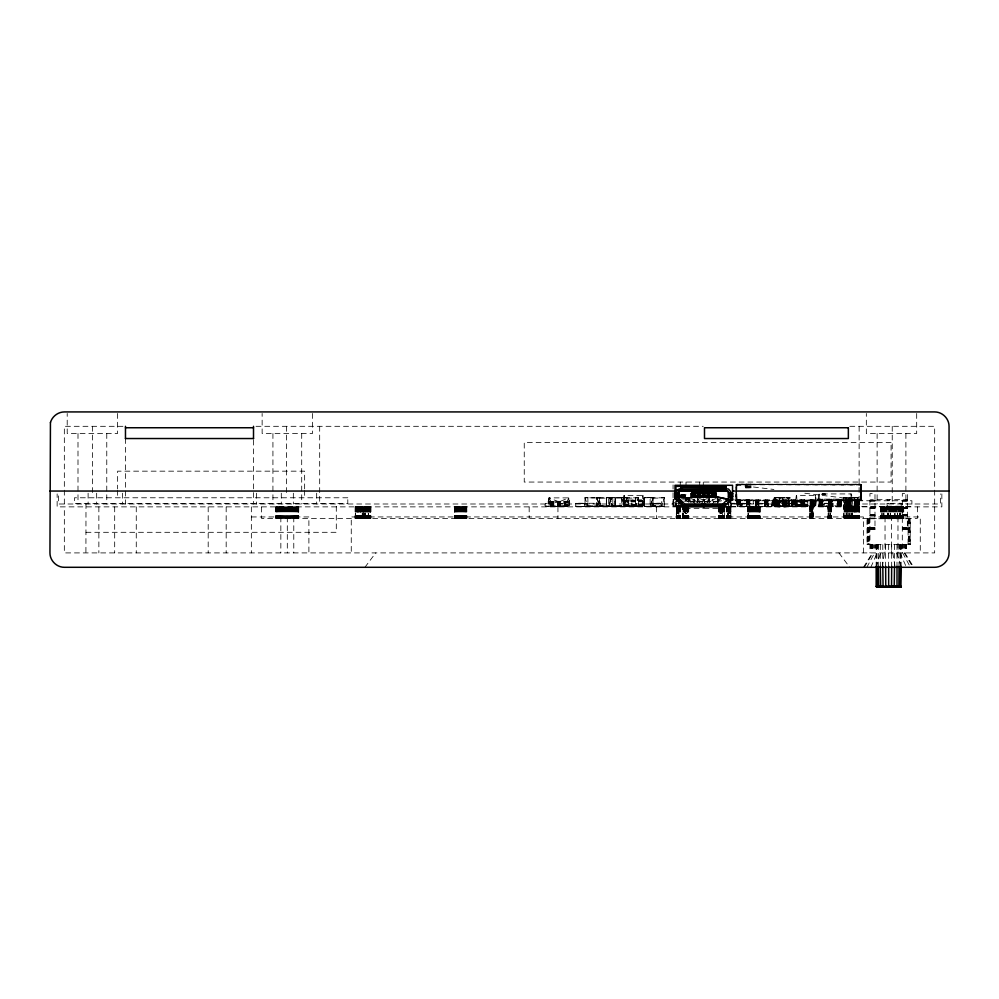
<?xml version="1.0" encoding="UTF-8"?>
<svg xmlns="http://www.w3.org/2000/svg" width="999" height="999" viewBox="0 0 999 999"><rect width="100%" height="100%" fill="white"/><g stroke="black" fill="none" stroke-linecap="round" stroke-linejoin="round"><path stroke-width="0.75" stroke-dasharray="5 3.75" d="M606.63 498.039L606.568 506.505L615.322 506.293L615.047 497.527L615.047 506.518L606.443 506.456L606.63 497.527L615.272 497.627L615.322 506.293L606.568 506.505L606.63 497.527L615.109 497.527L606.343 497.814L606.343 506.293L628.546 506.331M644.73 497.814L652.921 497.527L644.268 497.589L644.38 506.505L660.364 506.505L660.364 503.271L651.735 503.284L651.735 506.518L660.364 506.393L644.218 506.406L652.859 506.518L652.859 497.527L653.046 506.456L644.155 506.231L644.218 497.627L653.021 497.527L653.021 506.518L650.137 506.518L650.137 497.527M738.174 500.037L738.174 506.518L737.824 500.037L737.662 506.518L737.15 500.037L737.112 506.518L737.15 500.037M747.302 500.037L747.302 506.518L746.965 500.037L746.315 506.518L746.328 500.037M765.571 500.037L765.571 506.518L765.234 500.037L765.059 506.518L756.418 506.505L756.093 500.037L755.444 506.518L755.419 500.037L755.381 506.518L755.469 500.037M756.418 506.393L765.059 506.518L764.597 500.037M774.712 500.037L774.712 506.518L774.362 500.037L774.2 506.518L773.688 500.037L773.651 506.518L773.738 500.037M782.866 500.037L782.791 506.518L782.866 500.037L782.791 506.518L783.004 500.037L783.004 506.518L791.545 506.393L782.916 506.193M778.346 498.039L788.423 497.589L788.423 506.456L779.645 506.456L791.545 506.505L791.545 503.271L782.916 503.271M802.11 500.037L802.11 506.518L801.772 500.037L801.123 506.518L801.136 500.037M811.25 500.037L811.25 506.518L810.901 500.037L810.738 506.518L810.226 500.037L810.189 506.518L810.276 500.037M820.379 500.037L820.379 506.518L820.042 500.037L819.392 506.518L819.405 500.037M832.816 500.761L833.528 500.037L832.816 500.761L829.145 499.95L829.008 506.518L828.895 500.037L828.671 506.518L828.671 500.037L828.521 506.518L828.496 500.037L828.458 506.518L828.546 500.037M837.811 506.518L837.811 500.037L837.649 506.518L837.811 500.037L837.811 506.518L838.024 500.037L838.648 506.518L838.648 500.037M851.086 500.761L851.797 500.037L851.086 500.761L847.414 499.95L847.277 506.518L847.164 500.037L846.952 506.518L846.952 500.037L846.79 506.518L846.815 500.037M854.182 497.814L854.595 506.481L854.47 497.527L843.531 497.589L854.757 497.814L854.694 506.406L845.878 506.456L846.053 497.527L843.531 506.293L846.403 506.456L846.403 497.527L843.531 497.627L846.403 497.752L843.531 506.293L857.916 506.231L843.531 506.293M856.081 506.518L856.081 500.037L855.918 506.518L856.081 500.037L856.081 506.518L856.293 500.037L856.917 506.518L856.917 500.037M861.2 493.956L861.15 500.037L861.101 490.971M749.637 484.94L749.637 484.215L748.988 484.94L748.301 484.215L747.614 484.94L746.965 484.215L746.39 484.94L745.928 484.215L736.275 484.515L736.088 500.037L736.088 484.777L736.787 484.215L860.726 484.29L861.213 492.482L861.188 484.84L860.501 484.215L736.388 484.353L736.101 489.46L736.575 484.253L749.637 484.215L750.212 484.94L750.661 484.215L750.986 484.94L751.161 484.215L751.161 484.94L745.441 484.94L745.604 484.215L745.928 484.94L746.39 484.215L746.965 484.94L750.212 484.215L750.661 484.94L750.986 484.215L751.161 484.94M545.392 506.443L563.436 506.193C566.321 508.828 566.858 501.336 563.511 503.396L547.365 503.396C538.324 506.968 555.981 506.593 559.328 506.518C563.099 502.472 553.97 503.259 559.652 503.596M600.299 506.256L599.987 503.271L587.762 503.271L585.988 503.396L586.038 506.443L600.299 506.256L585.002 506.293L608.666 506.006L600.037 505.944M782.916 506.331L791.545 506.193L776.71 506.193C767.045 505.506 793.643 510.027 788.623 503.271M792.132 506.518L791.82 500.037M837.674 500.037L837.661 506.518L837.637 500.037M855.943 500.037L855.931 506.518L855.906 500.037M859.327 500.037L859.452 506.518L859.502 500.037L860.214 500.761L860.938 500.037L860.688 490.921M860.688 489.398L860.501 484.215L860.501 492.407L861.088 484.527L861.188 492.482L861.088 484.527L736.375 484.515L736.163 492.482M901.298 506.256L900.973 503.271L886.987 503.396L887.237 506.518L901.298 506.256L886.912 506.193L889.035 506.331M791.92 506.518L791.957 500.037L791.982 506.518M736.275 493.993L736.226 500.037L736.513 490.971M736.288 492.482L736.787 484.228L736.787 492.482M860.951 500.037L860.926 484.527M787.537 506.518L787.537 505.432L785.539 505.169L785.202 502.322L783.591 501.298L772.739 501.473L771.565 505.169L769.555 505.432L769.555 506.518M772.801 504.72L771.703 504.87L772.751 505.119L771.565 505.169L772.402 505.831L771.315 505.357L771.403 506.468L771.003 505.432L771.003 506.518L772.614 505.494L773.201 502.447L783.591 502.372L784.49 505.494L786.101 506.518L786.026 500.037M804.832 493.244L860.501 500.037L860.601 490.971M860.614 489.46L860.501 484.29M812.924 518.381L813.061 506.868M717.394 502.485L717.432 499.9L723.663 499.9M811.575 506.868L811.575 518.381L811.837 506.868L811.837 518.381L812.1 506.868L812.1 518.381L812.337 506.868L812.337 518.381L812.562 506.868L813.061 518.381L813.211 506.868M828.171 518.381L828.134 506.868L828.446 518.381M736.563 492.482L736.213 484.515L860.776 484.415L860.838 489.373L860.926 484.365L736.787 484.627L736.263 489.46M860.913 493.993L860.813 500.037L860.763 493.993M861.101 489.46L860.713 484.29L860.738 492.482M783.004 500.037L782.916 506.518L783.216 500.037L783.84 506.518L783.84 500.037M792.357 506.518L792.969 500.037M548.938 501.298L549.175 497.877L557.517 501.298L557.517 506.518L560.389 506.518L560.389 501.298L568.731 497.877L568.968 501.298M568.818 505.794L569.055 501.298M642.994 505.794L642.906 495.367L642.207 506.518L635.614 506.456L635.614 497.527L638.486 497.527L638.611 506.518M697.826 501.298L698.076 497.877M774.525 497.877L774.437 505.794M782.667 505.794L782.904 502.372M796.54 505.794L796.628 495.367L797.327 506.518M815.371 505.794L815.708 500.037M869.23 518.743L869.23 544.63L868.755 543.918L867.132 544.63L867.132 543.918L869.23 543.918L868.755 544.63L867.132 543.918L867.132 544.63L910.239 544.63L910.239 543.918L908.079 543.918L908.553 544.63L910.176 543.918L910.239 544.63L910.027 543.918L908.079 544.63L908.079 518.743M786.101 505.432L785.701 506.468L785.788 505.357L784.702 505.831L785.539 505.169L784.302 504.72M819.093 499.138L819.505 493.931M851.136 505.794L851.548 499.138M615.047 505.944L615.222 497.589M644.442 498.101L644.442 506.518L644.442 497.527M653.021 506.518L650.137 506.481L653.021 506.505L650.137 506.293L653.021 497.752L650.137 497.589L653.146 497.814L652.859 505.944M688.661 497.814L685.551 497.589L685.451 502.022L685.551 497.589L689.972 497.527M779.507 506.518L779.595 497.627L789.859 497.527L789.859 506.518L786.787 506.193M687.499 506.418C689.135 507.929 687.237 516.545 684.977 512.3M722.065 513.136C723.751 513.024 718.468 513.211 720.179 513.136L721.278 513.548L719.867 512.3M548.339 501.298L548.826 497.877L569.08 497.877L569.555 501.298M569.742 502.372L569.255 505.794L548.638 505.794L548.164 501.298L569.742 501.298L569.742 502.372L548.164 502.372M623.326 500.037L623.988 495.367L643.169 495.367L643.831 500.037M644.005 501.123L643.356 505.794L623.813 505.794L623.151 500.037L644.005 500.037L644.005 501.123L623.151 501.123M688.473 501.298L688.948 497.877M697.24 501.298L697.714 497.877M773.701 501.298L774.175 497.877L789.859 497.814L786.975 497.752L789.859 506.293L786.975 506.456L786.975 497.527L789.859 497.627L786.975 497.814L789.859 506.293L786.975 506.231M795.704 500.037L796.365 495.367L815.546 495.367L816.208 500.037M816.383 501.123L815.733 505.794L796.178 505.794L795.529 501.123L816.383 501.123L816.383 500.037M779.495 501.048L778.383 500.899M779.819 498.101L779.645 506.456L779.819 497.527L779.545 506.293L788.361 506.481L788.236 497.527L787.949 506.231L788.935 506.256M818.106 499.138L818.93 493.931L851.448 493.931L852.272 499.138M846.403 505.944L855.032 506.006L845.778 506.293L845.878 497.589L846.053 506.518L854.595 506.481L854.47 498.101M852.809 500.574L851.985 505.794L818.393 505.794L817.569 499.138L852.809 499.138L852.809 500.574L817.569 500.574M882.117 567.295L884.44 552.909M821.453 494.28L824.837 493.931C827.971 494.555 818.506 494.305 822.377 493.931L825.698 494.28M774.175 497.877L774 505.794L783.104 505.794L782.929 497.877L783.403 501.298M791.096 500.761L791.245 500.037L791.92 500.761L791.245 500.037L790.521 500.761L791.096 500.037M565.584 506.256C562.4 506.393 543.756 506.418 553.334 506.331C546.815 506.918 556.406 501.073 551.211 503.596M586.251 506.193L588.074 506.193L585.988 506.393M675.561 506.443C682.891 505.681 671.778 508.953 676.398 503.446L675.561 506.443L680.456 506.293M776.685 506.331L774.562 506.193M687.349 512.887L687.499 512.3M722.377 512.3L721.565 513.474L719.904 512.599L720.404 513.336M855.032 497.527L857.916 497.589L855.032 497.627L857.916 497.752L855.032 506.293L846.403 506.118L855.032 506.168L857.916 497.752L843.531 497.814L846.403 497.752L845.766 497.814L846.053 506.518L857.916 506.456L857.916 497.527L855.032 497.527L855.032 506.518L857.916 506.406M876.048 567.295L880.544 552.909M628.546 500.037L628.546 506.518L621.453 506.518L621.453 497.527L626.985 497.589L624.1 497.627L626.985 497.752L624.1 506.293L626.985 506.456L626.985 497.527L624.1 497.627L626.985 497.814L624.1 506.293L635.614 506.006L624.949 505.831M638.486 506.231L626.985 506.218L635.614 506.168L638.486 497.752L635.614 497.527L638.486 497.589M664.522 497.589L661.65 497.527L664.522 497.527L664.522 506.518L661.65 506.456L661.65 497.527L664.522 497.589L661.65 497.627L664.522 497.752L661.65 506.293L644.73 506.231M689.347 499.175L688.386 502.022L689.834 497.814L686.95 497.627L689.834 497.589M624.949 506.118L635.614 506.231L638.486 497.814L635.614 497.814M661.65 497.814L664.522 497.752L661.65 506.293L650.137 506.293L653.021 497.814L650.137 497.814L653.021 497.589M563.511 503.396L565.596 503.596M598.214 503.396L600.312 503.596M675.511 503.396L677.272 503.271L675.699 503.284M776.648 503.396L774.562 503.596L791.545 503.396M788.461 506.406L788.86 506.518M899.212 503.396L901.298 503.596M783.99 501.348L783.591 502.372L784.365 501.473L783.903 502.447L784.989 501.973L784.153 502.647L785.389 503.096M568.731 497.877L567.22 501.298L567.22 506.518L564.348 506.468L564.348 501.298M708.353 499.025L707.354 502.447M870.828 567.295L877.184 552.909M745.604 484.94L745.441 484.215L745.928 484.94M866.832 567.295L874.612 552.909M864.31 567.295L873.001 552.909M863.461 567.295L872.452 552.909M364.922 567.295L375.711 552.909M788.823 503.346L787.112 503.271M795.516 506.518L795.554 500.037L796.278 500.761L796.852 500.037L797.564 500.761L797.564 500.037M861.225 484.94L736.138 484.715L860.776 484.415M736.787 484.777L736.413 492.482M673.064 503.633L674.512 502.197M681.53 506.231L673.513 506.168L673.401 498.101L673.176 506.406L681.817 506.518L673.276 506.481L673.114 497.814M673.688 506.231L680.282 506.218M685.826 500.974L689.46 497.327M687.137 501.685L689.298 499.537M741.47 500.761L742.182 500.037L742.182 500.761L740.746 500.037L740.696 506.518M745.566 500.037L744.842 500.761L744.842 500.037L746.253 500.761M750.599 500.761L751.323 500.037L751.323 500.761L749.887 500.037L749.987 506.518L741.345 506.518L741.345 503.271L750.798 503.271L750.798 506.518L742.17 506.505L742.17 503.271L750.798 503.346L741.345 503.396M754.695 500.037L753.983 500.761L753.983 500.037L755.381 500.761M759.74 500.761L760.451 500.037L760.451 500.761L759.015 500.037L759.015 506.518M763.835 500.037L763.111 500.761L763.111 500.037L764.522 500.761M768.868 500.761L769.592 500.037L769.592 500.761L768.156 500.037L768.156 506.518L767.969 500.037M772.976 500.037L772.252 500.761L772.252 500.037L773.651 500.761M778.009 500.761L778.721 500.037L778.721 500.761L777.284 500.037L777.284 506.518M782.105 500.037L781.38 500.761L781.38 500.037L782.791 500.761M787.137 500.761L787.861 500.037L787.861 500.761L786.425 500.037M796.278 500.761L796.99 500.037L797.564 500.761M800.374 500.037L799.65 500.761L799.65 500.037L801.061 500.761M805.406 500.761L806.131 500.037L806.131 500.761L804.694 500.037L804.645 506.518M809.515 500.037L808.79 500.761L808.79 500.037L810.189 500.761M818.643 500.037L817.931 500.761L817.931 500.037L819.33 500.761M823.676 500.761L824.4 500.037L823.676 500.761L820.017 499.95M827.784 500.037L827.06 500.761L827.06 500.037L828.458 500.761M836.912 500.037L836.2 500.761L836.2 500.037L837.599 500.761M841.945 500.761L842.669 500.037L841.945 500.761L838.286 499.95M854.47 500.761L855.181 500.037L855.868 500.761M783.903 502.447L784.702 501.685M784.989 506.118L785.788 505.357L785.264 506.518M736.213 484.515L861.063 484.94M686.688 513.474L685.289 513.136L686.388 513.548M707.467 498.451L700.511 501.298L700.511 502.447M716.233 498.451L709.29 501.298L709.29 502.447M784.153 502.647L785.202 502.322M784.49 505.494L785.539 505.169M771.715 503.096L772.951 502.647L772.115 501.973L773.201 502.447L772.739 501.473L773.513 502.372L773.114 501.348M628.546 501.835L624.949 501.835L628.546 501.123M800.923 501.835L797.327 501.835L800.923 501.123M822.964 500.849L820.017 500.849M800.923 501.523L797.327 501.273M600.037 497.589L597.152 497.814L600.037 497.752L597.152 506.293L600.037 506.456L600.037 497.527L596.515 497.527L596.515 506.518L600.037 506.518L597.152 506.481L597.152 497.527M599.388 497.527L599.388 506.518L596.515 506.518L599.388 506.293L596.515 497.814L599.388 497.627L596.515 497.527M624.338 497.527L624.338 506.518L621.453 506.518L624.338 506.293L621.453 497.814L624.338 497.627L621.453 497.527M596.515 506.231L599.388 506.293L596.515 497.752L599.388 497.589L596.515 497.589M621.453 505.944L612.824 506.006L624.338 506.293L621.453 497.752L624.338 497.589M587.887 497.814L585.002 497.752L587.887 506.293L596.515 506.118L585.002 506.456L585.002 497.527L587.887 497.527L587.887 506.518L585.002 506.518L587.887 506.518M609.952 506.231L621.453 506.006L609.952 506.456L609.952 497.527L612.824 497.527L612.824 506.518L609.952 506.406M786.975 497.752L789.859 497.589L786.975 497.589M829.145 500.736L832.092 500.574L829.145 500.736L832.092 500.849L829.145 500.986L832.092 501.136L829.145 504.358L832.092 504.358M841.233 500.736L838.286 500.649L841.233 500.736L838.286 500.849L841.233 500.986L838.286 501.136L841.233 504.358L838.286 504.358M850.361 500.736L847.414 500.649L850.361 500.736L847.414 500.849L850.361 500.986L847.414 501.136L850.361 504.358L847.414 504.358M624.949 501.835L628.546 501.673L624.949 504.72L628.546 504.72M797.327 501.835L800.923 501.673L797.327 504.72L800.923 504.72M638.611 504.72L642.207 504.72L638.611 501.673L642.207 501.523L638.611 501.186L642.207 501.273L638.611 501.835M810.988 504.72L814.585 504.72L810.988 501.673L814.585 501.523L810.988 501.186L814.585 501.273L810.988 501.835M797.327 501.523L800.923 501.386M600.037 497.527L597.152 497.627L600.037 497.752L597.152 506.293L611.538 506.231M660.364 506.393L651.735 506.193M741.345 506.443L750.798 506.518M843.531 497.527L843.531 506.518L846.403 506.406M651.735 503.271L660.364 503.596M651.735 506.393L660.364 506.193M728.471 506.256L731.343 506.193M726.273 506.393L734.914 506.393M833.104 506.193L824.475 506.393L833.104 506.518L833.104 503.271L824.475 503.271L824.475 506.518L833.104 506.518L824.475 506.505M608.666 497.814L611.538 497.752L608.666 506.293L600.187 506.443M624.1 497.814L626.985 497.752M686.95 497.814L689.834 497.752L689.834 502.022M855.032 497.814L857.916 497.752M624.338 506.456L621.453 506.406M778.346 506.456L775.474 506.518L775.474 497.527L778.346 497.527L778.346 506.518L775.474 506.505L786.975 506.118L775.474 506.231M596.515 497.877L587.887 497.914M621.453 497.877L612.824 497.914M843.531 497.627L846.403 497.589M660.364 503.284L651.735 503.396L660.364 503.396M741.345 506.518L749.987 506.393M680.257 496.803L688.898 497.14M575.736 503.596L584.365 503.271L584.365 506.518L575.736 506.518L575.736 503.271L584.365 503.284M782.916 503.346L791.545 503.271M600.037 498.101L608.666 498.101M626.985 498.101L635.614 498.101M653.021 498.101L661.65 498.101M681.193 498.076L686.95 498.039M846.403 498.101L855.032 498.101M587.887 506.006L596.515 505.944M599.388 506.481L596.515 506.505L600.037 506.456L597.152 506.481M681.193 506.218L675.449 506.293L681.193 505.956M778.346 506.006L786.975 505.944M789.859 506.481L786.975 506.505L788.136 506.168M680.257 496.965L688.898 496.915M608.666 497.527L611.538 497.527L611.538 506.518L608.666 506.518L608.666 497.527L611.538 497.589L608.666 497.627L611.538 497.752L608.666 506.293L600.037 506.118L611.538 506.456L608.666 506.456M689.834 497.527L686.95 497.527L686.95 502.047M638.486 506.505L626.985 505.944L635.614 506.006M664.522 506.505L653.021 505.944M122.952 426.311L64.336 426.311L64.336 503.996M256.019 426.311L703.221 426.311M849.787 426.311L934.664 426.311L934.664 503.996M736.088 484.94L773.9 489.46M745.441 486.376L751.161 486.376L751.161 487.812L745.441 487.812L745.604 486.376M681.056 494.83L688.611 494.83M680.257 495.005L688.898 495.005M680.257 495.254L688.898 495.254M680.257 495.554L688.898 495.554M680.257 495.954L688.898 495.954M680.257 496.428L688.898 496.428M680.257 497.365L692.744 497.527M585.002 497.589L587.887 497.527M775.474 497.589L778.346 497.527M638.486 497.814L585.002 497.814L587.887 506.293M650.137 497.814L664.522 497.814M681.193 497.814L689.834 497.814M682.567 499.138L688.611 499.138M820.017 499.35L822.964 499.2L822.964 506.518M829.145 499.35L832.092 499.2L832.092 506.518M841.233 499.35L838.286 499.2L838.286 506.518M847.414 499.35L850.361 499.35M820.017 499.612L822.964 499.612M829.145 499.612L832.092 499.612M838.286 499.612L841.233 499.612M847.414 499.612L850.361 499.612M734.565 499.9L753.258 499.9L753.258 506.368L727.484 506.368M624.949 500.212L628.546 500.212M631.78 500.212L635.376 500.212M638.611 500.212L642.207 500.212M797.327 500.212L800.923 500.212M804.158 500.212L807.754 500.212M810.988 500.212L814.585 500.212M820.017 500.362L822.964 500.362M829.145 500.362L832.092 500.362M838.286 500.362L841.233 500.362M847.414 500.362L850.361 500.362M624.949 500.437L628.546 500.437M631.78 500.437L635.376 500.437M638.611 500.437L642.207 500.437M797.327 500.437L800.923 500.437M804.158 500.437L807.754 500.437M810.988 500.437L814.585 500.437M869.954 500.449L874.987 500.449M902.322 500.449L907.354 500.449M624.949 500.711L628.546 500.711M631.78 500.711L635.376 500.711M638.611 500.711L642.207 500.711M829.145 500.986L832.092 501.298M841.233 500.986L838.286 501.298M850.361 500.986L847.414 501.298M869.954 500.861L874.987 500.861M902.322 500.861L907.354 500.861M683.691 501.123L696.091 501.123L696.091 504.72M869.954 501.048L874.987 501.048M902.322 501.048L907.354 501.048M624.949 501.436L628.546 501.273M631.78 501.273L635.376 501.436M642.207 501.436L638.611 501.523M804.158 501.273L807.754 501.436M810.988 501.273L814.585 501.436M820.017 501.298L822.964 501.298M550.674 501.473L553.558 501.473M557.517 501.473L560.389 501.473M564.348 501.473L567.22 501.473M624.949 501.523L628.546 501.523M631.78 501.523L635.376 501.523M690.809 501.473L693.681 501.473M697.639 501.473L702.459 501.473M704.47 501.473L709.29 501.473M713.249 501.473L716.121 501.473M804.158 501.523L807.754 501.523M810.988 501.523L814.585 501.523L810.988 501.386M550.674 501.685L553.558 501.685M557.517 501.685L560.389 501.685M564.348 501.685L567.22 501.685M631.78 501.835L635.376 501.835M690.809 501.685L693.681 501.685M697.639 501.685L702.459 501.685M704.47 501.685L709.29 501.685M713.249 501.685L716.121 501.685M804.158 501.835L807.754 501.835M550.674 501.973L553.558 501.973M557.517 501.973L560.389 501.973M564.348 501.973L567.22 501.973M690.809 501.973L693.681 501.973M697.639 501.973L702.459 501.973M704.47 501.973L709.29 501.973M713.249 501.973L716.121 501.973M550.674 502.647L553.558 502.697M557.517 502.697L560.389 502.647M564.348 502.697L567.22 502.647M550.674 503.096L553.558 502.934M557.517 502.934L560.389 503.096M564.348 503.096L567.22 502.934M730.594 503.271L734.914 503.284L734.914 506.518L727.722 506.505L911.9 506.518L911.9 500.761L735.351 500.761L735.351 500.037L861.95 500.037L861.95 500.761M756.418 503.271L765.059 503.271L765.059 506.518L764.947 500.037M575.736 503.346L584.365 503.396L575.736 503.284M730.594 503.396L734.914 503.396M765.059 503.396L756.418 503.596M824.475 503.396L833.104 503.346M545.267 503.596L547.365 503.396M585.926 503.596L588.011 503.396M730.594 503.596L734.914 503.596M741.345 503.596L750.798 503.596M782.916 503.596L791.545 503.596M824.475 503.596L833.104 503.596M886.912 503.596L888.998 503.396M676.723 503.996L58.579 503.996L58.579 493.931M731.28 503.996L940.421 503.996L940.421 493.931M820.017 504.358L822.964 504.358M820.017 504.52L822.964 504.52M829.145 504.52L832.092 504.52M838.286 504.52L841.233 504.52M847.414 504.52L850.361 504.52M550.674 504.72L553.558 504.72M557.517 504.72L560.389 504.72M564.348 504.72L567.22 504.72M631.78 504.72L635.376 504.72M804.158 504.72L807.754 504.72M550.674 504.87L553.558 504.87M557.517 504.87L560.389 504.87M564.348 504.87L567.22 504.87M624.949 504.87L628.546 504.87M631.78 504.87L635.376 504.87M638.611 504.87L642.207 504.87M797.327 504.87L800.923 504.87M804.158 504.87L807.754 504.87M810.988 504.87L814.585 504.87M820.017 504.807L822.964 504.807M829.145 504.832L832.092 504.807M838.286 504.807L841.233 504.807M847.414 504.807L850.361 504.807M550.674 505.169L553.558 505.119M557.517 505.119L560.389 505.169M564.348 505.169L567.22 505.119M624.949 505.169L628.546 505.119M631.78 505.169L635.376 505.119M638.611 505.119L642.207 505.169M797.327 505.169L800.923 505.119M804.158 505.169L807.754 505.119M810.988 505.169L814.585 505.119M820.017 505.069L822.964 505.069M829.145 505.007L832.092 505.069M838.286 505.069L841.233 505.007M847.414 505.069L850.361 505.069M820.017 505.294L822.964 505.294M829.145 505.294L832.092 505.294M838.286 505.294L841.233 505.294M847.414 505.294L850.361 505.294M673.064 505.794L683.503 505.794M550.674 505.831L553.558 505.831M557.517 505.831L560.389 505.831M564.348 505.831L567.22 505.831M638.611 505.831L642.207 505.831M797.327 505.831L800.923 505.831M804.158 505.831L807.754 505.831M810.988 505.831L814.585 505.831M564.348 506.118L567.22 506.118M575.736 506.193L584.365 506.518L575.736 506.505M600.037 506.231L621.453 506.168L612.824 506.168L609.952 497.814L612.824 497.627L609.952 497.589M638.611 506.118L642.207 506.118M797.327 506.118L800.923 506.118M804.158 506.118L807.754 506.118M810.988 506.118L814.585 506.118M820.017 506.043L822.964 506.043M838.286 506.043L841.233 506.043M550.674 506.331L553.558 506.331M557.517 506.331L560.389 506.331M564.348 506.331L567.22 506.331M631.78 506.331L635.376 506.331M635.614 506.231L626.985 506.118L642.207 506.331M791.545 506.443L775.199 506.293L775.199 500.899L789.585 500.899L789.585 506.293M797.327 506.331L800.923 506.331M804.158 506.331L807.754 506.331M810.988 506.331L814.585 506.331M820.017 506.293L822.964 506.293M838.286 506.293L841.233 506.293M847.414 506.293L850.361 506.293M681.817 506.518L673.064 506.518L673.064 484.94M651.735 506.518L660.364 506.505M869.954 507.355L874.987 507.355M902.322 507.355L907.354 507.355M869.954 507.754L874.987 507.754M902.322 507.754L907.354 507.754M869.954 508.154L874.987 508.154M902.322 508.154L907.354 508.154M685.289 508.341L703.296 508.341M703.995 508.341L722.077 508.341M869.954 508.553L874.987 508.553M902.322 508.553L907.354 508.553M676.71 510.327L678.87 510.327M728.496 510.327L730.656 510.327M676.71 511.038L678.87 511.038M728.496 511.038L730.656 511.038M676.71 511.725L678.87 511.725M728.496 511.725L730.656 511.725M676.71 512.337L678.87 512.337M728.496 512.337L730.656 512.337M676.71 512.849L678.87 512.849M728.496 512.849L730.656 512.849M676.71 513.236L678.87 513.236M728.496 513.236L730.656 513.236M869.954 514.847L874.987 514.847M902.322 514.847L907.354 514.847M869.954 515.047L874.987 515.047M902.322 515.047L907.354 515.047M869.954 515.247L874.987 515.247M902.322 515.247L907.354 515.247M869.954 515.447L874.987 515.447M902.322 515.447L907.354 515.447M251.348 516.945L308.891 516.945L308.891 552.909M869.929 516.945L920.279 516.945L920.279 552.909M869.954 527.447L874.987 527.447M902.322 527.447L907.354 527.447M869.954 527.909L874.987 527.909M902.322 527.909L907.354 527.909M869.954 528.346L874.987 528.346M902.322 528.346L907.354 528.346M869.954 528.746L874.987 528.746M902.322 528.746L907.354 528.746M869.954 529.07L874.987 529.07M902.322 529.07L907.354 529.07M869.954 529.32L874.987 529.32M902.322 529.32L907.354 529.32M869.954 529.482L874.987 529.532L874.987 493.568L869.954 493.568L869.929 552.909M902.322 529.482L907.354 529.532L907.354 493.568L902.322 493.568L902.297 552.909M85.989 532.305L336.301 532.305L336.301 503.533M678.321 506.118L681.193 506.131L678.321 505.944M742.17 506.393L750.798 506.443M786.975 497.877L775.474 497.752L778.346 506.293L775.474 497.752M843.531 506.481L846.403 506.518M678.321 506.518L675.449 506.481L678.321 506.518L675.449 506.481L675.449 499.225M626.985 506.518L624.1 506.481L626.985 506.518L624.1 506.481L624.1 497.527M727.722 506.406L734.914 506.518M855.032 506.456L857.916 506.505M621.453 497.752L624.338 497.814L621.453 497.589M612.824 497.814L609.952 497.752L612.824 506.293M596.515 497.752L599.388 497.814M728.471 506.356L731.343 506.443M810.988 501.123L814.585 501.273M638.611 501.123L642.207 501.273M810.988 501.673L814.585 501.835M638.611 501.673L642.207 501.835M559.652 506.256L557.504 506.193M771.902 502.322L772.951 502.647M772.614 505.494L771.565 505.169L772.115 506.118L771.315 505.357L771.777 506.331M699.462 498.451L706.405 501.298L706.405 502.447M690.696 498.451L697.639 501.298M720.179 513.136L720.966 513.548M685.289 513.136L686.088 513.548L685.127 512.887M772.402 501.685L773.201 502.447M854.47 500.037L855.181 500.761L855.181 500.037M846.053 500.761L845.329 500.037L845.329 500.761L846.053 500.037L846.727 500.761M814.547 500.037L815.259 500.761L815.259 500.037L814.547 500.761L813.823 500.037M719.717 499.15L721.54 500.974M718.069 499.537L720.229 501.685M704.17 499.45L704.72 505.069M736.575 484.715L736.787 484.94M737.112 500.761L736.425 493.993M838.935 552.909L849.724 567.295M788.236 498.039L788.623 506.518M904.819 552.909L913.81 567.295M904.257 552.909L912.949 567.295M902.646 552.909L910.439 567.295M900.074 552.909L906.43 567.295M698.576 499.025L699.575 502.447M549.175 497.877L550.674 501.298L550.674 506.518L553.558 506.518L553.558 501.298M712.549 499.65L713.511 502.085M896.727 552.909L901.223 567.295M892.819 552.909L895.141 567.295M717.981 497.877L718.456 501.298M709.203 497.877L709.69 501.298M850.873 493.931L851.285 499.138M819.242 505.794L818.83 499.138M815.609 500.037L815.284 495.367L814.585 506.518M782.579 497.877L782.816 501.298M717.869 501.298L717.619 497.877L716.121 502.447M708.853 497.877L709.19 502.372M624.163 505.794L624.25 495.367L624.949 506.518M549.088 505.794L548.838 501.298M847.439 500.037L847.789 506.518L847.789 500.037M829.17 500.037L829.52 506.518L829.52 500.037M736.613 493.993L736.787 500.037L736.787 493.993M830.444 518.381L830.194 506.868L830.194 518.381M860.663 500.037L860.601 493.931L860.501 500.037M736.176 493.993L736.226 500.037L736.275 490.971M941.857 493.931L941.857 506.868L724.55 506.868L724.45 518.381M934.664 506.868L934.664 552.909L64.336 552.909L64.336 506.868M917.407 506.868L917.407 518.381L261.513 518.381L261.513 506.868M916.682 413.474L916.682 433.504L866.333 433.504L866.333 413.474M910.176 544.63L910.239 518.743L867.082 518.743L867.082 544.63M910.027 518.743L910.027 544.63M909.764 518.743L909.764 544.63M909.427 518.743L909.427 544.63M909.015 518.743L909.015 544.63M908.553 518.743L908.553 544.63M907.254 500.761L907.254 499.675L870.579 499.675L870.579 500.761M906.617 544.63L906.617 548.226L899.475 548.226L899.475 544.63M906.405 544.63L906.405 548.226M905.893 433.504L905.893 503.996M906.006 544.63L906.006 548.226M905.818 499.675L905.818 500.761M905.431 544.63L905.431 548.226M904.707 544.63L904.707 548.226M903.908 544.63L903.908 548.226M903.658 506.868L903.795 518.381M903.433 506.868L903.433 518.381M903.283 506.868L903.333 518.381M903.108 506.868L903.096 518.381M903.046 544.63L903.046 548.226M902.884 506.868L902.821 518.381M902.634 506.868L902.634 518.381M902.384 506.868L902.434 518.381M902.097 506.868L902.097 518.381M901.785 506.868L901.785 518.381M901.647 506.868L901.647 518.381M901.335 506.868L901.335 518.381M901.373 544.63L901.373 548.226M901.148 544.63L901.148 566.271M901.098 506.868L900.998 518.381M900.661 544.63L900.661 548.226M900.311 506.868L900.311 518.381M900.424 544.63L900.424 566.271M900.261 506.868L900.261 518.381M900.087 544.63L900.087 548.226M899.862 506.868L899.899 518.381M899.674 544.63L899.674 548.226M899 506.868L899 518.381M899.013 544.63L899.013 566.271M898.526 506.868L898.538 518.381M898.064 506.868L898.039 518.381M897.976 516.945L897.976 552.909M897.077 506.868L897.077 518.381M897.002 544.63L897.002 566.271M896.553 506.868L896.553 518.381M896.49 506.868L896.49 518.381M895.941 506.868L896.028 518.381M895.491 506.868L895.491 518.381M895.404 506.868L895.404 518.381M894.505 544.63L894.505 566.271M894.38 506.868L894.28 518.381M893.818 506.868L893.818 518.381M893.718 506.868L893.718 518.381M893.256 506.868L893.256 518.381M893.143 506.868L893.143 518.381M892.681 506.868L892.681 518.381M892.569 506.868L892.569 518.381M892.232 426.311L892.232 503.996M892.107 506.868L891.995 518.381M891.533 506.868L891.533 518.381M891.67 544.63L891.67 566.271M891.42 506.868L891.508 552.909M890.958 506.868L890.958 518.381M890.846 506.868L890.846 518.381M889.822 506.868L889.722 518.381M889.272 499.675L889.272 500.761M889.26 506.868L889.26 518.381M889.16 506.868L889.16 518.381M888.66 544.63L888.635 567.295M888.161 506.868L888.074 518.381M887.836 499.675L887.836 500.761M887.025 506.868L887.025 518.381M886.575 506.868L886.575 518.381M886.525 506.868L886.525 518.381M886.076 506.868L886.038 518.381M885.576 506.868L885.576 518.381M885.638 544.63L885.638 566.271M885.102 506.868L885.102 518.381M885.039 516.945L885.039 552.909M884.664 506.868L884.664 518.381M884.652 506.868L884.652 518.381M884.215 506.868L884.24 518.381M883.466 506.868L883.466 518.381M883.391 506.868L883.391 518.381M883.104 506.868L883.004 518.381M882.804 544.63L882.804 566.271M882.654 506.868L882.766 518.381M882.467 506.868L882.467 518.381M882.317 506.868L882.317 518.381M881.717 506.868L881.717 518.381M881.468 506.868L881.468 518.381M881.218 506.868L881.218 518.381M881.006 506.868L881.006 518.381M880.906 506.868L880.831 518.381M880.668 506.868L880.544 518.381M880.444 506.868L880.331 518.381M880.306 544.63L880.306 566.271M878.296 544.63L878.296 566.271M877.846 544.63L877.846 548.226L870.703 548.226L870.703 544.63M877.634 544.63L877.634 548.226M877.234 544.63L877.234 548.226M877.122 433.504L877.122 503.996M876.885 544.63L876.885 566.271M876.66 544.63L876.66 548.226M876.16 544.63L876.16 566.271M875.936 544.63L875.936 548.226M875.136 544.63L875.136 548.226M874.275 544.63L874.275 548.226M873.413 544.63L873.413 548.226M872.602 544.63L872.602 548.226M871.89 544.63L871.89 548.226M871.315 544.63L871.315 548.226M870.903 544.63L870.903 548.226M868.755 518.743L868.755 544.63M868.293 518.743L868.293 544.63M867.894 518.743L867.894 544.63M867.544 518.743L867.544 544.63M867.294 518.743L867.294 544.63M863.386 552.909L863.386 516.945L351.261 516.945L351.261 552.909M861.225 493.993L861.225 500.037M861.063 493.993L860.938 500.761L860.214 500.037L860.214 500.761M859.54 506.868L859.502 518.381L859.302 506.868M859.14 426.311L859.103 506.518M859.065 506.868L859.19 518.381M858.928 506.868L858.928 518.381M858.828 500.037L858.828 506.518M858.765 506.868L858.765 518.381M858.478 500.037L858.478 506.518M858.578 506.868L858.578 518.381M858.378 506.868L858.378 518.381M858.104 500.037L858.104 506.518M858.166 506.868L858.166 518.381M857.941 506.868L857.941 518.381M857.704 500.037L857.704 506.518M857.691 506.868L857.691 518.381M857.429 506.868L857.429 518.381M857.304 500.037L857.304 506.518M857.017 506.868L857.005 518.381M856.855 506.868L856.855 518.381M856.58 500.037L856.58 506.518M856.705 506.868L856.605 518.381M856.368 506.868L856.368 518.381M856.293 500.037L856.293 506.518M856.255 506.868L856.255 518.381M856.093 506.868L856.093 518.381M855.918 506.868L855.931 518.381M855.581 506.868L855.581 518.381M855.394 506.868L855.394 518.381M855.244 506.868L855.206 518.381M854.994 506.868L854.994 518.381L854.782 506.868M854.52 506.868L854.557 518.381M854.332 506.868L854.332 518.381M854.095 506.868L854.145 518.381M853.845 506.868L853.77 518.381M853.596 506.868L853.596 518.381M853.346 506.868L853.346 518.381M853.096 506.868L853.096 518.381M852.834 506.868L852.834 518.381M852.297 506.868L852.222 518.381M852.035 506.868L852.035 518.381M851.435 506.868L851.498 518.381M851.223 506.868L851.223 518.381M850.961 506.868L850.961 518.381M850.649 506.868L850.649 518.381M850.361 499.138L850.361 506.518M850.436 506.868L850.436 518.381M850.186 500.037L850.324 506.518M850.261 506.868L850.261 518.381M849.974 500.037L849.974 506.518M849.687 500.037L849.687 506.518M849.662 506.868L849.662 518.381M849.35 500.037L849.35 506.518M849.412 506.868L849.487 518.381M849.113 506.868L849.113 518.381M848.963 500.037L848.963 506.518M848.938 506.868L848.938 518.381M848.738 506.868L848.738 518.381M848.563 500.037L848.563 506.518M848.476 506.868L848.476 518.381M848.376 506.868L848.263 518.381M848.163 500.037L848.163 506.518M848.064 518.381L848.064 506.868L847.864 518.381M847.676 506.868L847.676 518.381M847.414 499.138L847.414 506.518M847.502 506.868L847.502 518.381M847.327 506.868L847.339 518.381M847.164 500.037L847.164 506.518M847.177 506.868L847.015 518.381L846.89 506.868M846.952 500.037L846.952 506.518M846.702 506.868L846.665 518.381M846.39 506.868L846.565 518.381M846.265 518.381L846.24 506.868L846.103 518.381M845.828 506.868L845.828 518.381M845.566 506.868L845.566 518.381M845.329 506.868L845.329 518.381M845.092 506.868L845.092 518.381M844.879 506.868L844.879 518.381M844.505 506.868L844.679 518.381M844.342 506.868L844.342 518.381M844.192 506.868L844.192 518.381M844.068 518.381L843.88 506.868L843.755 518.381M841.233 499.138L841.233 506.518M841.058 500.037L841.058 506.518M840.833 500.037L840.833 506.518M840.559 500.037L840.559 506.518M840.209 500.037L840.209 506.518M839.834 500.037L839.834 506.518M839.435 500.037L839.435 506.518M839.035 500.037L839.035 506.518M838.024 500.037L838.024 506.518M831.917 500.037L831.917 506.518M831.705 500.037L831.705 506.518M831.418 500.037L831.418 506.518M831.505 506.868L831.493 518.381M831.243 506.868L831.368 518.381M831.081 500.037L831.081 506.518M831.081 506.868L831.143 518.381M830.893 506.868L830.968 518.381M830.693 500.037L830.693 506.518M830.681 506.868L830.756 518.381M830.444 506.868L830.531 518.381M830.294 500.037L830.294 506.518M829.932 506.868L830.019 518.381M829.894 500.037L829.894 506.518M829.757 506.868L829.757 518.381M829.482 506.868L829.482 518.381M829.145 499.138L829.145 506.518M829.133 506.868L829.22 518.381M828.895 500.037L828.895 506.518M828.671 500.037L828.671 506.518M828.658 506.868L828.583 518.381M827.984 506.868L827.921 518.381M822.776 500.037L822.776 506.518M822.564 500.037L822.564 506.518M822.289 500.037L822.289 506.518M821.94 500.037L821.94 506.518M821.565 500.037L821.565 506.518M821.166 500.037L821.166 506.518M820.766 500.037L820.766 506.518M820.017 499.138L820.017 506.518M819.754 500.037L819.754 506.518M819.542 500.037L819.542 506.518M813.823 506.518L813.785 500.037L813.648 506.518M813.436 500.037L813.436 506.518M813.149 500.037L813.149 506.518M812.811 500.037L812.811 506.518M812.761 518.381L812.562 506.868M812.424 500.037L812.424 506.518M812.025 500.037L812.025 506.518M811.625 500.037L811.625 506.518M811.3 518.381L811.038 506.868M810.988 500.037L810.988 506.518M810.901 500.037L810.901 506.518M810.626 500.037L810.626 506.518M810.401 500.037L810.401 506.518M810.389 506.868L810.464 518.381M810.177 506.868L810.251 518.381M810.064 518.381L810.002 506.868L809.752 518.381M809.689 506.868L809.652 518.381M807.754 500.037L807.754 506.518M804.507 500.037L804.507 506.518M804.295 500.037L804.158 506.518M804.008 500.037L804.008 506.518M803.671 500.037L803.671 506.518M803.296 500.037L803.296 506.518M802.896 500.037L802.896 506.518M802.497 500.037L802.497 506.518M801.772 500.037L801.772 506.518M801.485 500.037L801.485 506.518M801.273 500.037L801.273 506.518M800.923 500.037L800.923 506.518M796.99 500.037L796.99 500.761M796.278 500.037L796.278 506.518M795.379 500.037L795.366 506.518M795.129 500.037L795.167 506.518M794.879 500.037L794.817 506.518M794.542 500.037L794.542 506.518M794.143 500.037L794.33 506.518M793.755 500.037L793.755 506.518M793.356 500.037L793.356 506.518M793.268 500.037L793.268 506.518M792.731 500.037L792.731 506.518M792.582 500.037L792.532 506.518M791.245 500.037L791.245 500.761M786.238 500.037L786.375 506.518M785.738 500.037L785.738 506.518M785.401 500.037L785.401 506.518M785.027 500.037L785.027 506.518M784.627 500.037L784.627 506.518M784.227 500.037L784.227 506.518M783.503 500.037L783.503 506.518M783.216 500.037L783.216 506.518M777.247 500.037L777.11 506.518M776.897 500.037L776.897 506.518M776.61 500.037L776.61 506.518M776.273 500.037L776.273 506.518M775.886 500.037L775.911 506.518M775.087 500.037L775.087 506.518M774.362 500.037L774.362 506.518M774.088 500.037L774.088 506.518M773.863 500.037L773.863 506.518M767.756 500.037L767.756 506.518M767.469 500.037L767.469 506.518M767.132 500.037L767.132 506.518M766.757 500.037L766.757 506.518M766.358 500.037L766.358 506.518M765.958 500.037L765.958 506.518M765.234 500.037L765.234 506.518M764.735 500.037L764.735 506.518M760.114 506.868L760.052 518.381L759.902 506.868M759.69 506.868L759.69 518.381M759.415 506.868L759.552 518.381M759.252 506.868L759.252 518.381M759.09 506.868L759.09 518.381M758.84 500.037L758.84 506.518M758.903 506.868L758.903 518.381M758.628 500.037L758.628 506.518M758.703 506.868L758.703 518.381M758.341 500.037L758.341 506.518M758.503 506.868L758.503 518.381M758.278 506.868L758.278 518.381M758.004 500.037L758.004 506.518M758.054 506.868L758.054 518.381M757.816 506.868L757.816 518.381M757.617 500.037L757.617 506.518M757.567 506.868L757.567 518.381M757.304 506.868L757.304 518.381M757.217 500.037L757.217 506.518M757.03 506.868L757.03 518.381M756.817 500.037L756.817 506.518M756.755 506.868L756.755 518.381M756.48 506.868L756.48 518.381M756.443 500.037L756.418 506.518M756.093 500.037L756.093 506.518M756.193 506.868L756.193 518.381M755.893 506.868L755.893 518.381M755.806 500.037L755.806 506.518M755.594 500.037L755.594 506.518M755.594 506.868L755.594 518.381M755.294 506.868L755.294 518.381M754.982 506.868L754.982 518.381M754.67 506.868L754.67 518.381M754.357 506.868L754.357 518.381M754.045 506.868L754.045 518.381M753.733 506.868L753.733 518.381M753.421 506.868L753.421 518.381M753.109 506.868L753.109 518.381M752.796 506.868L752.796 518.381M752.484 506.868L752.484 518.381M752.185 506.868L752.185 518.381M751.885 506.868L751.885 518.381M751.585 506.868L751.585 518.381M751.298 506.868L751.298 518.381M750.986 484.215L750.986 484.94M750.986 486.376L750.986 487.812M751.011 506.868L751.011 518.381M750.661 484.215L750.661 484.94M750.661 486.376L750.661 487.812M750.736 506.868L750.736 518.381M750.474 506.868L750.474 518.381M750.212 484.215L750.212 484.94M750.212 486.376L750.212 487.812M750.212 506.868L750.212 518.381M749.962 506.868L749.962 518.381M749.637 486.376L749.637 487.812M749.7 500.037L749.7 506.518M749.725 506.868L749.725 518.381M749.487 500.037L749.487 506.518M749.487 506.868L749.487 518.381M749.2 500.037L749.2 506.518M749.275 506.868L749.275 518.381M748.988 484.215L748.988 484.94M748.988 486.376L748.988 487.812M749.063 506.868L749.063 518.381M748.863 500.037L748.863 506.518M748.875 506.868L748.875 518.381M748.688 506.868L748.688 518.381M748.488 500.037L748.488 506.518M748.513 506.868L748.513 518.381M748.301 484.215L748.301 484.94M748.301 486.376L748.301 487.812M748.214 518.381L748.214 506.868L747.976 518.381M748.089 500.037L748.089 506.518M747.876 506.868L747.789 518.381M747.614 484.215L747.614 484.94M747.614 486.376L747.614 487.812M747.689 500.037L747.689 506.518M747.627 506.868L747.627 518.381M746.965 484.215L746.965 484.94M746.965 486.376L746.965 487.812M746.965 500.037L746.965 506.518M746.678 500.037L746.678 506.518M746.39 484.215L746.39 484.94M746.39 486.376L746.39 487.812M746.465 500.037L746.465 506.518M745.928 486.376L745.928 487.812M740.571 500.037L740.571 506.518M740.359 500.037L740.359 506.518M740.072 500.037L740.072 506.518M739.735 500.037L739.735 506.518M739.347 500.037L739.347 506.518M738.948 500.037L738.948 506.518M738.548 500.037L738.548 506.518M737.824 500.037L737.824 506.518M737.537 500.037L737.537 506.518M737.324 500.037L737.324 506.518M736.625 490.971L736.625 500.037M731.343 503.271L731.343 506.518M730.931 506.868L730.931 518.381M730.656 502.597L730.806 518.381M730.469 506.868L730.606 518.381M730.331 506.868L730.331 518.381M730.169 506.868L730.169 518.381M729.994 506.868L729.994 518.381M729.807 506.868L729.807 518.381M729.407 506.868L729.607 518.381M729.195 506.868L729.195 518.381M729.095 506.868L729.095 518.381M728.87 506.868L728.983 518.381M728.658 506.868L728.771 518.381M728.483 502.197L728.446 518.381M728.346 518.381L728.234 506.868L728.034 518.381M727.834 506.868L727.934 518.381M727.647 518.381L727.559 506.868L727.397 518.381M727.172 506.868L727.309 518.381M727.035 506.868L726.922 518.381M726.835 506.868L726.71 518.381M726.66 506.868L726.685 518.381M724.675 506.868L724.687 518.381M724.312 506.868L724.312 518.381M724.15 506.868L724.15 518.381M723.975 506.868L723.975 518.381M723.763 506.868L723.763 518.381M723.538 506.868L723.538 518.381M723.288 506.868L723.288 518.381M723.026 506.868L723.026 518.381M722.739 506.868L722.739 518.381M722.377 505.257L722.452 518.381M722.165 506.868L722.165 518.381M721.852 506.868L721.852 518.381M721.553 506.868L721.553 518.381M721.253 506.868L721.253 518.381M720.953 506.868L720.953 518.381M720.654 506.868L720.654 518.381M720.366 506.868L720.366 518.381M720.104 506.868L720.229 518.381M719.867 506.418L719.967 518.381M719.717 506.868L719.717 518.381M719.605 506.868L719.492 518.381M719.392 506.868L719.292 518.381M719.018 506.868L719.193 518.381M718.868 506.868L718.868 518.381M718.643 502.372L718.643 501.298L688.286 501.298L688.286 502.372M718.631 506.868L718.706 518.381M718.581 506.868L718.581 518.381M717.956 501.298L717.956 502.372M717.432 499.9L717.432 505.069M713.249 501.298L713.249 502.447M709.864 501.298L709.864 502.372M708.316 499.138L708.316 501.66M704.47 501.298L704.47 502.447M703.284 482.055L703.284 484.94M703.284 498.801L703.284 501.885M702.459 501.298L702.459 502.447M699.687 482.055L699.687 484.94M697.739 501.298L697.639 502.447M697.065 501.298L697.065 502.372M694.642 499.325L694.642 502.197M693.681 501.298L693.681 502.447M690.809 502.447L689.298 497.877L688.973 502.372M688.723 506.868L688.711 518.381M688.586 506.868L688.586 518.381M688.348 506.868L688.348 518.381M688.186 506.868L688.011 518.381M687.799 506.868L687.799 518.381M687.574 506.868L687.574 518.381M687.324 506.868L687.324 518.381M687.062 506.868L687.062 518.381M686.775 506.868L686.775 518.381M686.488 506.868L686.488 518.381M686.201 506.868L686.201 518.381M686.013 482.055L686.013 484.94M685.888 506.868L685.888 518.381M685.589 506.868L685.589 518.381M685.289 506.868L685.289 518.381M684.989 506.868L684.989 518.381M684.69 506.868L684.69 518.381M684.552 506.868L684.552 518.381L684.265 506.868M684.14 506.868L684.14 518.381M683.878 506.868L684.003 518.381M683.641 518.381L683.753 506.868L57.143 506.868L57.143 493.931M683.528 518.381L683.428 506.868L683.229 518.381M683.054 506.868L683.054 518.381M682.904 518.381L682.792 506.868L682.642 518.381M680.619 506.868L680.581 518.381M680.369 506.868L680.369 518.381M680.257 482.055L680.257 484.94M680.257 505.644L680.257 506.518M680.119 506.868L680.257 518.381M679.982 506.868L679.982 518.381M679.819 506.868L679.819 518.381M679.645 506.868L679.645 518.381M679.258 506.868L679.258 518.381M679.058 506.868L679.058 518.381M678.87 505.681L678.845 518.381M678.633 506.868L678.633 518.381M678.421 506.868L678.421 518.381M678.209 506.868L678.209 518.381M677.996 506.868L677.996 518.381M677.584 506.868L677.584 518.381M677.397 506.868L677.397 518.381M677.21 506.868L677.21 518.381M677.047 506.868L677.047 518.381M676.885 506.868L676.748 518.381M676.71 502.597L676.635 518.381M676.523 518.381L676.385 506.868L676.311 518.381M656.605 506.868L656.605 518.381M635.376 500.037L635.376 506.518L631.78 506.468L631.78 500.037M557.942 506.868L557.942 518.381M529.17 506.868L529.17 518.381M466.758 506.868L466.958 518.381M466.57 506.868L466.57 518.381M466.458 506.868L466.458 518.381M466.183 506.868L466.333 518.381M466.034 506.868L466.034 518.381M465.859 506.868L465.859 518.381M465.671 506.868L465.671 518.381M465.484 506.868L465.484 518.381M465.272 506.868L465.272 518.381M465.059 506.868L465.059 518.381M464.822 506.868L464.822 518.381M464.585 506.868L464.585 518.381M464.335 506.868L464.335 518.381M464.073 506.868L464.073 518.381M463.811 506.868L463.811 518.381M463.536 506.868L463.536 518.381M463.249 506.868L463.249 518.381M462.962 506.868L462.962 518.381M462.662 506.868L462.662 518.381M462.362 506.868L462.362 518.381M462.062 506.868L462.062 518.381M461.75 506.868L461.75 518.381M461.438 506.868L461.438 518.381M461.126 506.868L461.126 518.381M460.814 506.868L460.814 518.381M460.502 506.868L460.502 518.381M460.189 506.868L460.189 518.381M459.877 506.868L459.877 518.381M459.565 506.868L459.565 518.381M459.253 506.868L459.253 518.381M458.953 506.868L458.953 518.381M458.653 506.868L458.653 518.381M458.354 506.868L458.354 518.381M458.066 506.868L458.066 518.381M457.792 506.868L457.792 518.381M457.517 506.868L457.517 518.381M457.242 506.868L457.242 518.381M456.98 506.868L456.98 518.381M456.73 506.868L456.73 518.381M456.493 506.868L456.493 518.381M456.268 506.868L456.268 518.381M456.043 506.868L456.043 518.381M455.844 506.868L455.844 518.381M455.644 506.868L455.644 518.381M455.457 506.868L455.457 518.381M455.132 506.868L455.294 518.381M454.995 506.868L454.995 518.381M454.857 506.868L454.745 518.381L454.557 506.868M454.433 506.868L454.37 518.381M370.816 506.868L370.829 518.381M370.791 506.868L370.741 518.381M370.579 506.868L370.479 518.381L370.204 506.868M370.042 506.868L370.042 518.381M369.867 506.868L369.867 518.381M369.667 506.868L369.667 518.381M369.455 506.868L369.455 518.381M369.218 506.868L369.218 518.381M368.981 506.868L368.981 518.381M368.718 506.868L368.718 518.381M368.444 518.381L368.306 506.868L368.256 518.381M368.069 506.868L367.982 518.381M367.882 506.868L367.782 518.381M367.657 506.868L367.532 518.381M367.37 506.868L367.37 518.381M367.207 506.868L367.207 518.381M367.045 506.868L367.045 518.381M366.683 506.868L366.683 518.381M366.521 506.868L366.483 518.381M366.283 506.868L366.283 518.381M366.071 506.868L366.171 518.381M365.846 506.868L365.846 518.381M365.609 506.868L365.609 518.381M365.06 506.868L365.135 518.381M364.885 506.868L364.885 518.381M364.635 506.868L364.672 518.381M364.111 506.868L364.111 518.381M363.848 506.868L363.898 518.381M363.586 506.868L363.586 518.381L363.324 506.868M362.724 506.868L362.787 518.381M362.512 506.868L362.512 518.381M361.975 506.868L361.975 518.381M361.713 506.868L361.713 518.381M361.451 506.868L361.538 518.381M361.201 506.868L361.151 518.381M360.951 506.868L360.951 518.381M360.776 506.868L360.701 518.381M360.452 506.868L360.452 518.381L360.214 506.868M359.99 506.868L360.027 518.381M359.665 506.868L359.665 518.381M359.553 506.868L359.553 518.381M359.34 506.868L359.153 518.381M358.966 506.868L358.966 518.381M358.778 506.868L358.778 518.381M358.629 506.868L358.616 518.381M358.454 506.868L358.454 518.381M358.291 506.868L358.316 518.381M357.979 506.868L357.942 518.381L357.767 506.868M357.63 506.868L357.679 518.381M357.392 506.868L357.392 518.381M357.118 506.868L357.118 518.381M356.855 506.868L356.855 518.381M356.606 506.868L356.606 518.381M356.381 506.868L356.381 518.381M356.168 506.868L356.168 518.381M355.969 506.868L355.969 518.381M355.619 506.868L355.781 518.381M355.482 518.381L355.482 506.868L355.244 518.381M355.157 506.868L355.02 518.381M319.68 426.311L319.68 503.996M316.671 493.206L316.671 503.996M312.487 413.474L312.487 433.504L262.138 433.504L262.138 413.474M304.645 488.911L304.645 471.166L117.632 471.166L117.632 488.911M304.645 490.384L304.645 497.777M301.698 433.504L301.698 503.996M298.776 506.868L298.651 518.381L298.426 506.868M298.276 506.868L298.276 518.381M298.089 506.868L298.089 518.381M297.877 506.868L297.877 518.381M297.64 506.868L297.64 518.381M297.377 506.868L297.377 518.381M297.103 506.868L297.103 518.381M296.79 506.868L296.79 518.381M296.453 506.868L296.453 518.381M296.091 506.868L296.091 518.381M295.716 506.868L295.716 518.381M295.317 506.868L295.317 518.381M294.892 506.868L294.892 518.381M294.455 506.868L294.455 518.381M293.993 506.868L293.993 518.381M293.781 516.945L293.781 552.909M293.519 506.868L293.519 518.381M293.331 493.206L293.331 503.996M293.032 506.868L293.032 518.381M292.532 506.868L292.532 518.381M292.008 506.868L292.008 518.381M291.483 506.868L291.483 518.381M290.946 506.868L290.946 518.381M290.397 506.868L290.397 518.381M289.835 506.868L289.835 518.381M289.273 506.868L289.273 518.381M288.711 506.868L288.711 518.381M288.137 506.868L288.137 518.381M287.562 506.868L287.562 518.381M287.312 516.945L287.312 552.909M286.988 506.868L286.988 518.381M286.588 426.311L286.588 493.206M286.413 506.868L286.413 518.381M285.851 506.868L285.851 518.381M285.277 506.868L285.277 518.381M284.715 506.868L284.715 518.381M284.166 506.868L284.166 518.381M283.616 506.868L283.616 518.381M283.067 506.868L283.067 518.381M282.542 506.868L282.542 518.381M282.03 506.868L282.03 518.381M281.518 506.868L281.518 518.381M281.293 493.206L281.293 503.996M281.031 506.868L281.031 518.381M280.844 516.945L280.844 552.909M280.557 506.868L280.557 518.381M280.107 506.868L280.107 518.381M279.658 506.868L279.658 518.381M279.245 506.868L279.245 518.381M278.846 506.868L278.846 518.381M278.459 506.868L278.459 518.381M278.097 506.868L278.097 518.381M277.772 506.868L277.772 518.381M277.46 506.868L277.46 518.381M277.173 506.868L277.173 518.381M276.91 506.868L276.91 518.381M276.673 506.868L276.673 518.381M276.461 506.868L276.461 518.381M276.273 506.868L276.124 518.381M275.999 506.868L275.999 518.381M275.774 506.868L275.786 518.381M272.927 433.504L272.927 503.996M256.518 493.206L256.518 503.996M253.509 440.097L253.509 503.996M251.348 506.868L251.348 552.909M226.174 506.868L226.174 552.909M208.192 506.868L208.192 552.909M136.264 506.868L136.264 552.909M125.474 438.536L125.474 503.996M122.465 493.206L122.465 503.996M117.557 413.474L117.557 433.504L67.208 433.504L67.208 413.474M117.632 490.384L117.632 497.777M114.685 506.868L114.685 552.909M106.768 433.504L106.768 503.996M98.864 506.868L98.864 552.909M96.666 493.206L96.666 503.996M92.383 426.311L92.383 493.206M88.112 493.206L88.112 503.996M85.989 503.533L85.914 552.909M77.997 433.504L77.997 503.996M694.155 499.413L694.143 502.047L694.155 499.4M694.442 499.225L694.43 502.047L694.43 499.175M737.2 500.037L737.175 506.518L737.2 500.037M736.425 500.037L735.714 500.761L736.425 500.037M664.522 506.231L653.021 506.006L664.522 506.293M833.104 506.331L824.475 506.193L833.104 506.393M891.083 442.495L524.25 442.495L524.25 482.055L891.083 482.055L891.083 442.495M347.802 497.777L74.475 497.777L74.475 503.533L347.802 503.533L347.802 497.777M553.558 505.357L550.674 505.357L553.558 505.432M560.389 505.357L557.517 505.357L560.389 505.432M567.22 505.357L564.348 505.357L567.22 505.432M628.546 505.357L624.949 505.357L628.546 505.494M635.376 505.357L631.78 505.357L635.376 505.432M642.207 505.357L638.611 505.357L642.207 505.494M800.923 505.357L797.327 505.357L800.923 505.494M807.754 505.357L804.158 505.357L807.754 505.494M814.585 505.357L810.988 505.357L814.585 505.432M678.87 513.474L676.71 513.474L678.87 513.561M730.656 513.474L728.496 513.474L730.656 513.561M900.723 518.381L900.723 506.868L900.636 518.381M899.462 518.381L899.462 506.868L899.437 518.381M897.577 518.381L897.577 506.868L897.527 518.381M894.942 518.381L894.942 506.868L894.842 518.381M890.396 518.381L890.396 506.868L890.284 518.381M888.71 518.381L888.71 506.868L888.611 518.381M887.624 518.381L887.624 506.868L887.549 518.381M883.84 518.381L883.84 506.868L883.79 518.381M882.005 518.381L882.005 506.868L881.917 518.381M852.609 518.381L852.609 506.868L852.572 518.381M851.822 518.381L851.822 506.868L851.76 518.381M849.912 518.381L849.912 506.868L849.874 518.381M828.883 518.381L828.883 506.868L828.808 518.381M810.776 518.381L810.776 506.868L810.701 518.381M365.434 518.381L365.434 506.868L365.372 518.381M364.373 518.381L364.373 506.868L364.285 518.381M363.112 518.381L363.112 506.868L363.049 518.381M362.325 518.381L362.325 506.868L362.25 518.381"/><path stroke-width="1.5" d="M730.656 502.597L730.569 491.545L728.621 489.098L725.973 488.748L725.674 486.763L681.693 486.763L681.38 490.896M724.537 486.763L725.399 487.699L682.816 487.45L681.505 488.186L681.518 487M715.371 496.953L716.083 496.515L714.472 496.878L716.021 496.828L715.371 492.919L691.832 492.932L691.832 497.215L697.564 497.227L697.564 495.079L700.449 495.079L700.449 497.227L702.247 497.227L702.247 495.079L705.119 495.079L705.119 497.227L706.917 497.227L706.917 495.079L709.789 495.079L709.789 497.227L711.588 497.227L711.588 495.079L714.472 495.129L714.472 497.227L716.083 496.515L715.371 492.919L691.995 492.994C691.995 502.122 690.709 494.105 691.995 492.919L716.071 493.481L715.371 497.227L714.472 497.152L715.808 496.515L715.983 493.344L691.995 492.994L691.995 497.227M691.32 493.481L691.433 496.965L692.894 497.227L692.894 495.079L695.766 495.079L695.766 497.227M691.832 492.932L715.684 492.982L716.021 496.828M725.973 488.024L725.948 487.262M676.71 501.473C676.735 497.677 674.562 488.049 681.38 488.748L681.693 486.763L681.38 488.024M708.753 495.941L708.828 493.056M715.696 496.665L716.071 493.481M730.656 498.214C729.932 502.172 725.549 505.432 722.352 506.668M678.87 504.42L678.87 492.345L679.982 490.934L727.06 490.896L728.496 492.345L728.496 504.42M681.38 488.698L681.418 487.262L681.505 488.186M876.16 566.271L876.16 586.351C881.98 587.574 891.333 587.412 897.002 586.351L897.002 566.271M891.533 587.05L891.67 566.271M900.361 586.663L901.086 586.663L876.423 586.913L900.886 586.913L901.148 566.271M715.908 496.94L715.946 493.631M899.013 566.271L898.888 586.8L891.608 586.913M901.086 586.663L900.274 586.8L900.424 566.271M681.38 487.549L681.693 486.763M675.848 493.581L675.711 496.328L674.725 495.392M692.894 496.515L695.766 496.515L691.683 497.165L691.533 493.406M678.895 492.02L680.307 490.896M715.684 492.982L691.271 493.631M730.694 496.84L731.955 495.392L731.655 493.743L732.629 494.68M681.817 505.944L682.105 503.446M725.324 503.558L724.1 505.157M726.66 501.461L728.496 498.214L722.789 504.183L684.852 504.208L678.87 498.214M894.242 587.05L894.505 566.271M723.913 506.868L732.542 498.239M675.511 496.84L674.725 496.528L678.87 496.84L678.783 493.244L674.725 493.543L676.66 493.244M728.496 493.244L732.629 493.543L730.694 493.244L730.931 496.84L732.629 496.528L728.496 496.84M679.183 491.446L679.982 490.934L679.407 491.221M674.725 493.543L676.36 493.281L676.66 496.84L674.725 496.528M732.629 496.528L731.28 496.665M900.274 586.8L901.148 586.351L876.16 586.351M900.174 586.913L900.886 586.913L876.71 587.05L883.066 587.05L882.804 566.271M876.235 586.663L899.013 586.351M674.725 494.68L677.072 493.244L677.072 496.84L675.411 495.392L676.148 496.715L675.224 496.803L676.398 496.803M731.855 493.244L731.206 493.369L732.629 493.543M722.789 504.183L722.377 507.567M692.894 496.665L695.766 496.753M706.917 496.515L709.789 496.515L706.917 496.915M896.827 586.913L898.888 586.8L896.952 586.663M709.789 496.578L706.917 496.665L709.789 496.753M693.256 496.391L695.404 496.366M125.474 427.747L253.509 427.747M125.474 438.536L253.509 438.536M696.091 486.376L675.948 486.376L675.948 498.601M681.38 489.71L725.973 489.71M675.948 489.972L679.045 489.972M681.38 490.209L725.973 490.209M681.38 490.596L725.973 490.596M681.38 490.821L725.973 490.821M49.95 491.046L674.999 491.046M732.542 491.046L949.05 491.046M692.894 495.292L695.766 495.292M697.564 495.292L700.449 495.292M702.247 495.292L705.119 495.292M706.917 495.292L709.789 495.292M711.588 495.292L714.472 495.292M732.629 495.392L730.294 496.84L730.294 493.244L731.955 494.68L731.443 493.531M692.894 495.541L695.766 495.429M697.564 495.429L700.449 495.541M702.247 495.541L705.119 495.429M706.917 495.541L709.789 495.429M711.588 495.541L714.472 495.429M693.256 495.654L695.404 495.654M697.926 495.654L700.087 495.654M702.597 495.654L704.757 495.654M707.28 495.654L709.44 495.654M711.95 495.654L714.11 495.654M692.894 495.891L695.766 495.891M697.564 495.891L700.449 495.891M702.247 495.891L705.119 495.891M706.917 495.891L709.789 495.891M711.588 495.891L714.472 495.891M692.894 496.291L695.766 496.291M706.917 496.291L709.789 496.291M697.564 496.515L700.449 496.515M702.247 496.515L705.119 496.515M711.588 496.515L714.472 496.515M697.926 496.803L700.087 496.803M702.597 496.803L704.757 496.803M711.95 496.803L714.11 496.803M692.894 496.915L695.766 496.915M691.458 497.377L697.202 497.377M729.894 499.9L733.004 499.9M684.977 504.52L722.377 504.52M684.977 504.895L722.377 504.895M684.977 505.394L722.377 505.394M684.977 506.006L722.377 506.006M681.093 506.868L726.485 506.868M730.956 493.269L732.13 493.281M675.224 493.281L676.36 493.281L674.962 493.381M674.962 496.69L676.148 496.715M684.577 504.183L684.977 507.567M692.894 497.102L691.408 496.79M715.933 496.965L728.071 499.238L716.071 496.678M676.71 498.214L677.759 500.761L680.032 501.51M725.636 487.887L724.537 487.45L725.973 489.098L681.38 489.098L682.816 486.763M727.372 490.934L728.358 491.72M877.409 587.05L876.885 566.271M878.758 587.05L878.296 566.271M880.681 587.05L880.306 566.271M677.759 500.761L685.139 506.993M674.999 498.239L683.641 506.868M715.734 493.631L715.371 492.919M682.816 504.807L678.97 498.763M727.959 491.221L728.458 492.02M885.776 587.05L885.638 566.271M725.674 486.763L725.973 490.896M725.836 487L725.936 488.399M698.538 493.056L698.613 495.941M888.66 566.271L888.66 587.05M732.542 499.675L732.542 485.289L674.999 485.289L674.999 499.675M731.368 493.244L731.368 496.84M731.131 493.244L731.131 496.84M729.682 493.244L729.682 496.84M729.183 493.244L729.183 496.84M728.808 493.244L728.808 496.84M728.571 493.244L728.571 496.84M722.926 489.947L722.926 490.896M718.606 489.947L718.606 490.896M714.11 495.217L714.11 497.227M712.674 504.208L712.674 505.644M711.95 495.217L711.95 497.04M709.44 495.217L709.44 497.04M707.28 495.217L707.28 497.227M705.356 504.208L705.356 505.644M704.757 495.217L704.757 497.04M703.608 504.208L703.608 507.567M702.597 495.217L702.597 497.227M702.01 504.208L702.01 505.644M700.087 495.217L700.087 497.227M697.926 495.217L697.926 497.04M695.404 495.217L695.404 497.227M694.692 504.208L694.692 505.644M693.256 495.217L693.256 497.227M688.761 489.947L688.761 490.896M684.44 489.947L684.44 490.896M678.558 493.244L678.558 496.84M678.184 493.244L678.184 496.84M677.672 493.244L677.672 496.84M676.236 493.244L676.236 496.84M253.509 426.311L253.509 438.748M125.474 426.311L125.474 438.748M50.437 422.589L49.95 552.909C49.9 560.601 56.631 567.345 64.336 567.295L934.664 567.295C942.369 567.345 949.1 560.601 949.05 552.909L949.05 426.311C949.1 418.618 942.369 411.875 934.664 411.925L64.336 411.925C57.979 411.963 52.123 416.458 50.437 422.589M675.524 494.093L675.524 494.093M731.955 495.392L731.705 496.253L731.955 495.392M682.155 487.587L682.816 487.45L682.155 487.587M848.351 427.747L704.495 427.747L704.495 438.536L848.351 438.536L848.351 427.747"/></g></svg>
